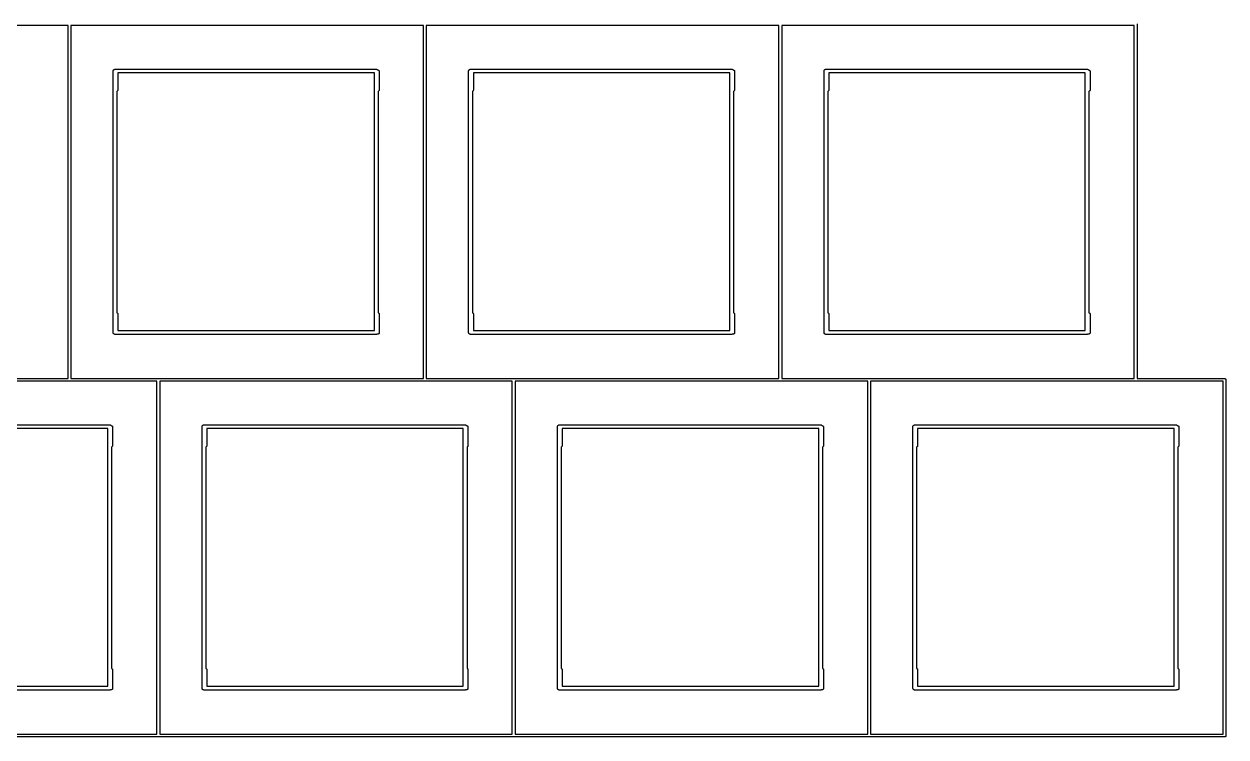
# Model space of a CAD drawing. Extents: x 111 to 240, y -138 to -61.
# Drawn here: x 175.4 to 239.8, y -137.7 to -99.5 of the extents above; entities that cross this region are included whole.
import ezdxf

# ---------------------------------------------------------------- set-up
doc = ezdxf.new("R2010")
doc.units = 0
doc.header["$MEASUREMENT"] = 0
doc.layers.add('BLACK', color=7, linetype='CONTINUOUS')

msp = doc.modelspace()

# ---------------------------------------------------------------- linework, layer by layer
at = {"layer": 'BLACK', "linetype": 'CONTINUOUS'}
for p, q in [((177.725, -99.5795), (158.825, -99.5795)), ((177.725, -118.48), (177.725, -99.5795)), ((196.775, -99.5795), (177.875, -99.5795)), ((177.875, -99.5795), (177.875, -118.48)), ((196.775, -118.48), (196.775, -99.5795)), ((215.825, -99.5795), (196.925, -99.5795)), ((196.925, -99.5795), (196.925, -118.48)), ((215.825, -118.48), (215.825, -99.5795)), ((234.875, -99.5795), (215.975, -99.5795)), ((215.975, -99.5795), (215.975, -118.48)), ((234.875, -118.48), (234.875, -99.5795)), ((235.025, -99.4913), (235.025, -99.4979)), ((235.025, -99.4979), (235.025, -99.4979)), ((235.025, -99.4979), (235.025, -118.48)), ((180.147, -101.998), (180.15, -101.989)), ((180.147, -102.006), (180.147, -101.998)), ((180.147, -116.023), (180.147, -102.006)), ((180.15, -101.989), (180.152, -101.98)), ((180.152, -101.98), (180.156, -101.973)), ((180.156, -101.973), (180.159, -101.964)), ((180.159, -101.964), (180.165, -101.958)), ((180.165, -101.958), (180.169, -101.95)), ((180.169, -101.95), (180.176, -101.944)), ((180.176, -101.944), (180.182, -101.937)), ((180.182, -101.937), (180.19, -101.933)), ((180.19, -101.933), (180.196, -101.927)), ((180.196, -101.927), (180.205, -101.924)), ((180.205, -101.924), (180.212, -101.92)), ((180.212, -101.92), (180.221, -101.918)), ((180.221, -101.918), (180.23, -101.915)), ((180.23, -101.915), (180.238, -101.915)), ((180.238, -101.915), (180.238, -101.915)), ((180.238, -101.915), (194.255, -101.915)), ((180.4, -102.115), (180.4, -103.036)), ((194.147, -102.115), (180.4, -102.115)), ((194.147, -115.915), (194.147, -102.115)), ((194.255, -101.915), (194.264, -101.915)), ((194.255, -101.915), (194.255, -101.915)), ((194.264, -101.915), (194.272, -101.918)), ((194.272, -101.918), (194.281, -101.92)), ((194.281, -101.92), (194.289, -101.924)), ((194.289, -101.924), (194.297, -101.927)), ((194.297, -101.927), (194.304, -101.933)), ((194.304, -101.933), (194.312, -101.937)), ((194.312, -101.937), (194.317, -101.944)), ((194.317, -101.944), (194.324, -101.95)), ((194.324, -101.95), (194.327, -101.954)), ((194.327, -101.954), (194.332, -101.954)), ((194.332, -101.954), (194.332, -101.955)), ((194.332, -101.955), (194.338, -101.955)), ((194.338, -101.955), (194.344, -101.957)), ((194.344, -101.957), (194.351, -101.958)), ((194.351, -101.958), (194.357, -101.961)), ((194.357, -101.961), (194.363, -101.964)), ((194.363, -101.964), (194.368, -101.968)), ((194.368, -101.968), (194.374, -101.971)), ((194.374, -101.971), (194.378, -101.976)), ((194.378, -101.976), (194.383, -101.981)), ((194.383, -101.981), (194.387, -101.986)), ((194.387, -101.986), (194.391, -101.991)), ((194.391, -101.991), (194.393, -101.998)), ((194.393, -101.998), (194.397, -102.003)), ((194.397, -102.003), (194.398, -102.01)), ((194.398, -102.01), (194.4, -102.016)), ((194.4, -102.016), (194.4, -102.023)), ((194.4, -102.023), (194.4, -102.023)), ((194.4, -102.023), (194.4, -103.036)), ((199.197, -101.998), (199.2, -101.989)), ((199.197, -102.006), (199.197, -101.998)), ((199.197, -116.023), (199.197, -102.006)), ((199.2, -101.989), (199.202, -101.98)), ((199.202, -101.98), (199.206, -101.973)), ((199.206, -101.973), (199.209, -101.964)), ((199.209, -101.964), (199.215, -101.958)), ((199.215, -101.958), (199.219, -101.95)), ((199.219, -101.95), (199.226, -101.944)), ((199.226, -101.944), (199.232, -101.937)), ((199.232, -101.937), (199.24, -101.933)), ((199.24, -101.933), (199.246, -101.927)), ((199.246, -101.927), (199.255, -101.924)), ((199.255, -101.924), (199.262, -101.92)), ((199.262, -101.92), (199.271, -101.918)), ((199.271, -101.918), (199.28, -101.915)), ((199.28, -101.915), (199.288, -101.915)), ((199.288, -101.915), (199.288, -101.915)), ((199.288, -101.915), (213.305, -101.915)), ((199.45, -102.115), (199.45, -103.036)), ((213.196, -102.115), (199.45, -102.115)), ((213.197, -115.915), (213.196, -102.115)), ((213.305, -101.915), (213.314, -101.915)), ((213.305, -101.915), (213.305, -101.915)), ((213.314, -101.915), (213.322, -101.918)), ((213.322, -101.918), (213.331, -101.92)), ((213.331, -101.92), (213.339, -101.924)), ((213.339, -101.924), (213.347, -101.927)), ((213.347, -101.927), (213.354, -101.933)), ((213.354, -101.933), (213.362, -101.937)), ((213.362, -101.937), (213.367, -101.944)), ((213.367, -101.944), (213.374, -101.95)), ((213.374, -101.95), (213.377, -101.954)), ((213.377, -101.954), (213.382, -101.954)), ((213.382, -101.954), (213.382, -101.955)), ((213.382, -101.955), (213.388, -101.955)), ((213.388, -101.955), (213.394, -101.957)), ((213.394, -101.957), (213.401, -101.958)), ((213.401, -101.958), (213.407, -101.961)), ((213.407, -101.961), (213.413, -101.964)), ((213.413, -101.964), (213.418, -101.968)), ((213.418, -101.968), (213.424, -101.971)), ((213.424, -101.971), (213.428, -101.976)), ((213.428, -101.976), (213.433, -101.981)), ((213.433, -101.981), (213.437, -101.986)), ((213.437, -101.986), (213.441, -101.991)), ((213.441, -101.991), (213.443, -101.998)), ((213.443, -101.998), (213.447, -102.003)), ((213.447, -102.003), (213.448, -102.01)), ((213.448, -102.01), (213.45, -102.016)), ((213.45, -102.016), (213.45, -102.023)), ((213.45, -102.023), (213.45, -102.023)), ((213.45, -102.023), (213.45, -103.036)), ((218.248, -101.998), (218.251, -101.989)), ((218.248, -102.006), (218.248, -101.998)), ((218.248, -116.023), (218.248, -102.006)), ((218.251, -101.989), (218.252, -101.98)), ((218.252, -101.98), (218.257, -101.973)), ((218.257, -101.973), (218.26, -101.964)), ((218.26, -101.964), (218.265, -101.958)), ((218.265, -101.958), (218.27, -101.95)), ((218.27, -101.95), (218.277, -101.944)), ((218.277, -101.944), (218.282, -101.937)), ((218.282, -101.937), (218.29, -101.933)), ((218.29, -101.933), (218.297, -101.927)), ((218.297, -101.927), (218.305, -101.924)), ((218.305, -101.924), (218.313, -101.92)), ((218.313, -101.92), (218.322, -101.918)), ((218.322, -101.918), (218.33, -101.915)), ((218.33, -101.915), (218.339, -101.915)), ((218.339, -101.915), (218.339, -101.915)), ((218.339, -101.915), (232.355, -101.915)), ((218.5, -102.115), (218.5, -103.036)), ((232.246, -102.115), (218.5, -102.115)), ((232.247, -115.915), (232.246, -102.115)), ((232.355, -101.915), (232.364, -101.915)), ((232.355, -101.915), (232.355, -101.915)), ((232.364, -101.915), (232.372, -101.918)), ((232.372, -101.918), (232.381, -101.92)), ((232.381, -101.92), (232.389, -101.924)), ((232.389, -101.924), (232.397, -101.927)), ((232.397, -101.927), (232.404, -101.933)), ((232.404, -101.933), (232.412, -101.937)), ((232.412, -101.937), (232.417, -101.944)), ((232.417, -101.944), (232.424, -101.95)), ((232.424, -101.95), (232.427, -101.954)), ((232.427, -101.954), (232.432, -101.954)), ((232.432, -101.954), (232.432, -101.955)), ((232.432, -101.955), (232.438, -101.955)), ((232.438, -101.955), (232.444, -101.957)), ((232.444, -101.957), (232.451, -101.958)), ((232.451, -101.958), (232.457, -101.961)), ((232.457, -101.961), (232.463, -101.964)), ((232.463, -101.964), (232.468, -101.968)), ((232.468, -101.968), (232.474, -101.971)), ((232.474, -101.971), (232.478, -101.976)), ((232.478, -101.976), (232.483, -101.981)), ((232.483, -101.981), (232.487, -101.986)), ((232.487, -101.986), (232.491, -101.991)), ((232.491, -101.991), (232.493, -101.998)), ((232.493, -101.998), (232.497, -102.003)), ((232.497, -102.003), (232.498, -102.01)), ((232.498, -102.01), (232.5, -102.016)), ((232.5, -102.016), (232.5, -102.023)), ((232.5, -102.023), (232.5, -102.023)), ((232.5, -102.023), (232.5, -103.036)), ((180.397, -103.056), (180.383, -103.078)), ((180.4, -103.036), (180.397, -103.056)), ((194.397, -103.056), (194.383, -103.078)), ((194.4, -103.036), (194.397, -103.056)), ((199.447, -103.056), (199.433, -103.078)), ((199.45, -103.036), (199.447, -103.056)), ((213.447, -103.056), (213.433, -103.078)), ((213.45, -103.036), (213.447, -103.056)), ((218.497, -103.056), (218.483, -103.078)), ((218.5, -103.036), (218.497, -103.056)), ((232.497, -103.056), (232.483, -103.078)), ((232.5, -103.036), (232.497, -103.056)), ((180.363, -103.095), (180.347, -103.101)), ((180.347, -103.101), (180.347, -114.958)), ((180.383, -103.078), (180.363, -103.095)), ((194.363, -103.095), (194.346, -103.101)), ((194.346, -103.101), (194.346, -114.958)), ((194.383, -103.078), (194.363, -103.095)), ((199.413, -103.095), (199.397, -103.101)), ((199.397, -103.101), (199.397, -114.958)), ((199.433, -103.078), (199.413, -103.095)), ((213.413, -103.095), (213.397, -103.101)), ((213.397, -103.101), (213.397, -114.958)), ((213.433, -103.078), (213.413, -103.095)), ((218.463, -103.095), (218.447, -103.101)), ((218.447, -103.101), (218.447, -114.958)), ((218.483, -103.078), (218.463, -103.095)), ((232.463, -103.095), (232.446, -103.101)), ((232.446, -103.101), (232.446, -114.958)), ((232.483, -103.078), (232.463, -103.095)), ((180.347, -114.958), (180.363, -114.964)), ((180.363, -114.964), (180.383, -114.981)), ((180.383, -114.981), (180.397, -115.003)), ((180.397, -115.003), (180.4, -115.023)), ((180.4, -115.023), (180.4, -115.915)), ((194.346, -114.958), (194.363, -114.964)), ((194.363, -114.964), (194.383, -114.981)), ((194.383, -114.981), (194.397, -115.003)), ((194.397, -115.003), (194.4, -115.023)), ((194.4, -115.023), (194.4, -116.036)), ((199.397, -114.958), (199.413, -114.964)), ((199.413, -114.964), (199.433, -114.981)), ((199.433, -114.981), (199.447, -115.003)), ((199.447, -115.003), (199.45, -115.023)), ((199.45, -115.023), (199.45, -115.915)), ((213.397, -114.958), (213.413, -114.964)), ((213.413, -114.964), (213.433, -114.981)), ((213.433, -114.981), (213.447, -115.003)), ((213.447, -115.003), (213.45, -115.023)), ((213.45, -115.023), (213.45, -116.036)), ((218.447, -114.958), (218.463, -114.964)), ((218.463, -114.964), (218.483, -114.981)), ((218.483, -114.981), (218.497, -115.003)), ((218.497, -115.003), (218.5, -115.023)), ((218.5, -115.023), (218.5, -115.915)), ((232.446, -114.958), (232.463, -114.964)), ((232.463, -114.964), (232.483, -114.981)), ((232.483, -114.981), (232.497, -115.003)), ((232.497, -115.003), (232.5, -115.023)), ((232.5, -115.023), (232.5, -116.036)), ((180.4, -115.915), (194.147, -115.915)), ((199.45, -115.915), (213.197, -115.915)), ((218.5, -115.915), (232.247, -115.915)), ((180.147, -116.032), (180.147, -116.023)), ((180.147, -116.023), (180.147, -116.023)), ((180.15, -116.041), (180.147, -116.032)), ((180.152, -116.049), (180.15, -116.041)), ((180.156, -116.057), (180.152, -116.049)), ((180.159, -116.065), (180.156, -116.057)), ((180.165, -116.072), (180.159, -116.065)), ((180.169, -116.08), (180.165, -116.072)), ((180.176, -116.086), (180.169, -116.08)), ((180.182, -116.092), (180.176, -116.086)), ((180.19, -116.097), (180.182, -116.092)), ((180.196, -116.103), (180.19, -116.097)), ((180.205, -116.106), (180.196, -116.103)), ((180.212, -116.11), (180.205, -116.106)), ((180.221, -116.112), (180.212, -116.11)), ((180.23, -116.115), (180.221, -116.112)), ((180.238, -116.115), (180.23, -116.115)), ((194.255, -116.115), (180.238, -116.115)), ((180.238, -116.115), (180.238, -116.115)), ((194.264, -116.115), (194.255, -116.115)), ((194.255, -116.115), (194.255, -116.115)), ((194.272, -116.112), (194.264, -116.115)), ((194.281, -116.11), (194.272, -116.112)), ((194.289, -116.106), (194.281, -116.11)), ((194.292, -116.105), (194.289, -116.106)), ((194.332, -116.105), (194.292, -116.105)), ((194.338, -116.104), (194.332, -116.104)), ((194.332, -116.104), (194.332, -116.105)), ((194.344, -116.102), (194.338, -116.104)), ((194.351, -116.101), (194.344, -116.102)), ((194.357, -116.098), (194.351, -116.101)), ((194.363, -116.095), (194.357, -116.098)), ((194.368, -116.091), (194.363, -116.095)), ((194.374, -116.088), (194.368, -116.091)), ((194.378, -116.083), (194.374, -116.088)), ((194.383, -116.078), (194.378, -116.083)), ((194.387, -116.073), (194.383, -116.078)), ((194.391, -116.068), (194.387, -116.073)), ((194.393, -116.061), (194.391, -116.068)), ((194.397, -116.056), (194.393, -116.061)), ((194.398, -116.049), (194.397, -116.056)), ((194.4, -116.043), (194.398, -116.049)), ((194.4, -116.036), (194.4, -116.036)), ((194.4, -116.036), (194.4, -116.043)), ((199.197, -116.032), (199.197, -116.023)), ((199.197, -116.023), (199.197, -116.023)), ((199.2, -116.041), (199.197, -116.032)), ((199.202, -116.049), (199.2, -116.041)), ((199.206, -116.057), (199.202, -116.049)), ((199.209, -116.065), (199.206, -116.057)), ((199.215, -116.072), (199.209, -116.065)), ((199.219, -116.08), (199.215, -116.072)), ((199.226, -116.086), (199.219, -116.08)), ((199.232, -116.092), (199.226, -116.086)), ((199.24, -116.097), (199.232, -116.092)), ((199.246, -116.103), (199.24, -116.097)), ((199.255, -116.106), (199.246, -116.103)), ((199.262, -116.11), (199.255, -116.106)), ((199.271, -116.112), (199.262, -116.11)), ((199.28, -116.115), (199.271, -116.112)), ((199.288, -116.115), (199.28, -116.115)), ((213.305, -116.115), (199.288, -116.115)), ((199.288, -116.115), (199.288, -116.115)), ((213.314, -116.115), (213.305, -116.115)), ((213.305, -116.115), (213.305, -116.115)), ((213.322, -116.112), (213.314, -116.115)), ((213.331, -116.11), (213.322, -116.112)), ((213.339, -116.106), (213.331, -116.11)), ((213.342, -116.105), (213.339, -116.106)), ((213.382, -116.105), (213.342, -116.105)), ((213.388, -116.104), (213.382, -116.104)), ((213.382, -116.104), (213.382, -116.105)), ((213.394, -116.102), (213.388, -116.104)), ((213.401, -116.101), (213.394, -116.102)), ((213.407, -116.098), (213.401, -116.101)), ((213.413, -116.095), (213.407, -116.098)), ((213.418, -116.091), (213.413, -116.095)), ((213.424, -116.088), (213.418, -116.091)), ((213.428, -116.083), (213.424, -116.088)), ((213.433, -116.078), (213.428, -116.083)), ((213.437, -116.073), (213.433, -116.078)), ((213.441, -116.068), (213.437, -116.073)), ((213.443, -116.061), (213.441, -116.068)), ((213.447, -116.056), (213.443, -116.061)), ((213.448, -116.049), (213.447, -116.056)), ((213.45, -116.043), (213.448, -116.049)), ((213.45, -116.036), (213.45, -116.036)), ((213.45, -116.036), (213.45, -116.043)), ((218.248, -116.032), (218.248, -116.023)), ((218.248, -116.023), (218.248, -116.023)), ((218.251, -116.041), (218.248, -116.032)), ((218.252, -116.049), (218.251, -116.041)), ((218.257, -116.057), (218.252, -116.049)), ((218.26, -116.065), (218.257, -116.057)), ((218.265, -116.072), (218.26, -116.065)), ((218.27, -116.08), (218.265, -116.072)), ((218.277, -116.086), (218.27, -116.08)), ((218.282, -116.092), (218.277, -116.086)), ((218.29, -116.097), (218.282, -116.092)), ((218.297, -116.103), (218.29, -116.097)), ((218.305, -116.106), (218.297, -116.103)), ((218.313, -116.11), (218.305, -116.106)), ((218.322, -116.112), (218.313, -116.11)), ((218.33, -116.115), (218.322, -116.112)), ((218.339, -116.115), (218.33, -116.115)), ((232.355, -116.115), (218.339, -116.115)), ((218.339, -116.115), (218.339, -116.115)), ((232.364, -116.115), (232.355, -116.115)), ((232.355, -116.115), (232.355, -116.115)), ((232.372, -116.112), (232.364, -116.115)), ((232.381, -116.11), (232.372, -116.112)), ((232.389, -116.106), (232.381, -116.11)), ((232.392, -116.105), (232.389, -116.106)), ((232.432, -116.105), (232.392, -116.105)), ((232.438, -116.104), (232.432, -116.104)), ((232.432, -116.104), (232.432, -116.105)), ((232.444, -116.102), (232.438, -116.104)), ((232.451, -116.101), (232.444, -116.102)), ((232.457, -116.098), (232.451, -116.101)), ((232.463, -116.095), (232.457, -116.098)), ((232.468, -116.091), (232.463, -116.095)), ((232.474, -116.088), (232.468, -116.091)), ((232.478, -116.083), (232.474, -116.088)), ((232.483, -116.078), (232.478, -116.083)), ((232.487, -116.073), (232.483, -116.078)), ((232.491, -116.068), (232.487, -116.073)), ((232.493, -116.061), (232.491, -116.068)), ((232.497, -116.056), (232.493, -116.061)), ((232.498, -116.049), (232.497, -116.056)), ((232.5, -116.043), (232.498, -116.049)), ((232.5, -116.036), (232.5, -116.036)), ((232.5, -116.036), (232.5, -116.043)), ((158.825, -118.48), (177.725, -118.48)), ((177.875, -118.48), (196.775, -118.48)), ((196.925, -118.48), (215.825, -118.48)), ((215.975, -118.48), (234.875, -118.48)), ((235.025, -118.48), (239.719, -118.48)), ((239.719, -118.48), (239.719, -118.48)), ((239.719, -118.48), (239.726, -118.48)), ((239.726, -118.48), (239.732, -118.482)), ((239.732, -118.482), (239.739, -118.483)), ((239.739, -118.483), (239.744, -118.486)), ((239.744, -118.486), (239.751, -118.489)), ((239.751, -118.489), (239.756, -118.493)), ((239.756, -118.493), (239.761, -118.496)), ((239.761, -118.496), (239.766, -118.501)), ((239.766, -118.501), (239.771, -118.506)), ((239.771, -118.506), (239.774, -118.511)), ((239.774, -118.511), (239.778, -118.516)), ((239.778, -118.516), (239.781, -118.523)), ((239.781, -118.523), (239.784, -118.528)), ((239.784, -118.528), (239.785, -118.535)), ((182.487, -118.629), (163.588, -118.629)), ((182.487, -137.529), (182.487, -118.629)), ((201.537, -118.629), (182.637, -118.629)), ((182.637, -118.629), (182.637, -137.529)), ((201.537, -137.529), (201.537, -118.629)), ((201.688, -118.629), (201.688, -137.529)), ((220.587, -118.629), (201.688, -118.629)), ((220.587, -137.529), (220.587, -118.629)), ((220.737, -118.629), (220.737, -137.529)), ((239.637, -118.629), (220.737, -118.629)), ((239.638, -137.529), (239.637, -118.629)), ((239.785, -118.535), (239.787, -118.541)), ((239.787, -118.541), (239.787, -118.548)), ((239.787, -118.548), (239.787, -118.548)), ((239.787, -118.548), (239.787, -137.611)), ((165.951, -120.965), (179.968, -120.965)), ((179.968, -120.965), (179.977, -120.965)), ((179.968, -120.965), (179.968, -120.965)), ((179.977, -120.965), (179.985, -120.968)), ((179.985, -120.968), (179.994, -120.97)), ((179.994, -120.97), (180.001, -120.974)), ((180.001, -120.974), (180.01, -120.977)), ((180.01, -120.977), (180.017, -120.983)), ((180.017, -120.983), (180.024, -120.987)), ((180.024, -120.987), (180.03, -120.994)), ((180.03, -120.994), (180.037, -121)), ((180.037, -121), (180.039, -121.004)), ((180.039, -121.004), (180.044, -121.004)), ((180.044, -121.004), (180.044, -121.005)), ((180.044, -121.005), (180.051, -121.005)), ((180.051, -121.005), (180.057, -121.007)), ((180.057, -121.007), (180.064, -121.008)), ((180.064, -121.008), (180.069, -121.011)), ((180.069, -121.011), (180.076, -121.014)), ((180.076, -121.014), (180.081, -121.018)), ((180.081, -121.018), (180.086, -121.021)), ((180.086, -121.021), (180.091, -121.026)), ((180.091, -121.026), (180.096, -121.031)), ((180.096, -121.031), (180.099, -121.036)), ((180.099, -121.036), (180.103, -121.041)), ((180.103, -121.041), (180.106, -121.048)), ((180.106, -121.048), (180.109, -121.053)), ((180.109, -121.053), (180.11, -121.06)), ((180.11, -121.06), (180.112, -121.066)), ((180.112, -121.066), (180.112, -121.073)), ((180.112, -121.073), (180.112, -121.073)), ((180.112, -121.073), (180.112, -122.086)), ((184.91, -121.047), (184.913, -121.039)), ((184.91, -121.056), (184.91, -121.047)), ((184.91, -135.073), (184.91, -121.056)), ((184.913, -121.039), (184.914, -121.03)), ((184.914, -121.03), (184.919, -121.023)), ((184.919, -121.023), (184.922, -121.014)), ((184.922, -121.014), (184.927, -121.008)), ((184.927, -121.008), (184.932, -121)), ((184.932, -121), (184.939, -120.994)), ((184.939, -120.994), (184.944, -120.987)), ((184.944, -120.987), (184.952, -120.983)), ((184.952, -120.983), (184.959, -120.977)), ((184.959, -120.977), (184.967, -120.974)), ((184.967, -120.974), (184.975, -120.97)), ((184.975, -120.97), (184.984, -120.968)), ((184.984, -120.968), (184.992, -120.965)), ((184.992, -120.965), (185.001, -120.965)), ((185.001, -120.965), (185.001, -120.965)), ((185.001, -120.965), (199.018, -120.965)), ((199.018, -120.965), (199.027, -120.965)), ((199.018, -120.965), (199.018, -120.965)), ((199.027, -120.965), (199.035, -120.968)), ((199.035, -120.968), (199.044, -120.97)), ((199.044, -120.97), (199.051, -120.974)), ((199.051, -120.974), (199.06, -120.977)), ((199.06, -120.977), (199.067, -120.983)), ((199.067, -120.983), (199.074, -120.987)), ((199.074, -120.987), (199.08, -120.994)), ((199.08, -120.994), (199.087, -121)), ((199.087, -121), (199.089, -121.004)), ((199.089, -121.004), (199.094, -121.004)), ((199.094, -121.004), (199.094, -121.005)), ((199.094, -121.005), (199.101, -121.005)), ((199.101, -121.005), (199.107, -121.007)), ((199.107, -121.007), (199.114, -121.008)), ((199.114, -121.008), (199.119, -121.011)), ((199.119, -121.011), (199.126, -121.014)), ((199.126, -121.014), (199.131, -121.018)), ((199.131, -121.018), (199.136, -121.021)), ((199.136, -121.021), (199.141, -121.026)), ((199.141, -121.026), (199.146, -121.031)), ((199.146, -121.031), (199.149, -121.036)), ((199.149, -121.036), (199.153, -121.041)), ((199.153, -121.041), (199.156, -121.048)), ((199.156, -121.048), (199.159, -121.053)), ((199.159, -121.053), (199.16, -121.06)), ((199.16, -121.06), (199.162, -121.066)), ((199.162, -121.066), (199.162, -121.073)), ((199.162, -121.073), (199.162, -121.073)), ((199.162, -121.073), (199.162, -122.086)), ((203.96, -121.047), (203.963, -121.039)), ((203.96, -121.056), (203.96, -121.047)), ((203.96, -135.073), (203.96, -121.056)), ((203.963, -121.039), (203.964, -121.03)), ((203.964, -121.03), (203.969, -121.023)), ((203.969, -121.023), (203.972, -121.014)), ((203.972, -121.014), (203.977, -121.008)), ((203.977, -121.008), (203.982, -121)), ((203.982, -121), (203.989, -120.994)), ((203.989, -120.994), (203.994, -120.987)), ((203.994, -120.987), (204.002, -120.983)), ((204.002, -120.983), (204.009, -120.977)), ((204.009, -120.977), (204.017, -120.974)), ((204.017, -120.974), (204.025, -120.97)), ((204.025, -120.97), (204.034, -120.968)), ((204.034, -120.968), (204.042, -120.965)), ((204.042, -120.965), (204.051, -120.965)), ((204.051, -120.965), (204.051, -120.965)), ((204.051, -120.965), (218.068, -120.965)), ((218.068, -120.965), (218.077, -120.965)), ((218.068, -120.965), (218.068, -120.965)), ((218.077, -120.965), (218.085, -120.968)), ((218.085, -120.968), (218.094, -120.97)), ((218.094, -120.97), (218.102, -120.974)), ((218.102, -120.974), (218.11, -120.977)), ((218.11, -120.977), (218.117, -120.983)), ((218.117, -120.983), (218.125, -120.987)), ((218.125, -120.987), (218.13, -120.994)), ((218.13, -120.994), (218.137, -121)), ((218.137, -121), (218.14, -121.004)), ((218.14, -121.004), (218.144, -121.004)), ((218.144, -121.004), (218.144, -121.005)), ((218.144, -121.005), (218.151, -121.005)), ((218.151, -121.005), (218.157, -121.007)), ((218.157, -121.007), (218.164, -121.008)), ((218.164, -121.008), (218.169, -121.011)), ((218.169, -121.011), (218.176, -121.014)), ((218.176, -121.014), (218.181, -121.018)), ((218.181, -121.018), (218.186, -121.021)), ((218.186, -121.021), (218.191, -121.026)), ((218.191, -121.026), (218.196, -121.031)), ((218.196, -121.031), (218.199, -121.036)), ((218.199, -121.036), (218.203, -121.041)), ((218.203, -121.041), (218.206, -121.048)), ((218.206, -121.048), (218.209, -121.053)), ((218.209, -121.053), (218.21, -121.06)), ((218.21, -121.06), (218.212, -121.066)), ((218.212, -121.066), (218.212, -121.073)), ((218.212, -121.073), (218.212, -121.073)), ((218.212, -121.073), (218.212, -122.086)), ((223.01, -121.047), (223.013, -121.039)), ((223.01, -121.056), (223.01, -121.047)), ((223.01, -135.073), (223.01, -121.056)), ((223.013, -121.039), (223.014, -121.03)), ((223.014, -121.03), (223.019, -121.023)), ((223.019, -121.023), (223.022, -121.014)), ((223.022, -121.014), (223.027, -121.008)), ((223.027, -121.008), (223.032, -121)), ((223.032, -121), (223.039, -120.994)), ((223.039, -120.994), (223.044, -120.987)), ((223.044, -120.987), (223.052, -120.983)), ((223.052, -120.983), (223.059, -120.977)), ((223.059, -120.977), (223.067, -120.974)), ((223.067, -120.974), (223.075, -120.97)), ((223.075, -120.97), (223.084, -120.968)), ((223.084, -120.968), (223.092, -120.965)), ((223.092, -120.965), (223.101, -120.965)), ((223.101, -120.965), (223.101, -120.965)), ((223.101, -120.965), (237.118, -120.965)), ((237.118, -120.965), (237.127, -120.965)), ((237.118, -120.965), (237.118, -120.965)), ((237.127, -120.965), (237.135, -120.968)), ((237.135, -120.968), (237.144, -120.97)), ((237.144, -120.97), (237.152, -120.974)), ((237.152, -120.974), (237.16, -120.977)), ((237.16, -120.977), (237.167, -120.983)), ((237.167, -120.983), (237.175, -120.987)), ((237.175, -120.987), (237.18, -120.994)), ((237.18, -120.994), (237.187, -121)), ((237.187, -121), (237.19, -121.004)), ((237.19, -121.004), (237.194, -121.004)), ((237.194, -121.004), (237.194, -121.005)), ((237.194, -121.005), (237.201, -121.005)), ((237.201, -121.005), (237.207, -121.007)), ((237.207, -121.007), (237.214, -121.008)), ((237.214, -121.008), (237.219, -121.011)), ((237.219, -121.011), (237.226, -121.014)), ((237.226, -121.014), (237.231, -121.018)), ((237.231, -121.018), (237.236, -121.021)), ((237.236, -121.021), (237.241, -121.026)), ((237.241, -121.026), (237.246, -121.031)), ((237.246, -121.031), (237.249, -121.036)), ((237.249, -121.036), (237.253, -121.041)), ((237.253, -121.041), (237.256, -121.048)), ((237.256, -121.048), (237.259, -121.053)), ((237.259, -121.053), (237.26, -121.06)), ((237.26, -121.06), (237.262, -121.066)), ((237.262, -121.066), (237.262, -121.073)), ((237.262, -121.073), (237.262, -121.073)), ((237.262, -121.073), (237.262, -122.086)), ((179.859, -121.165), (166.112, -121.165)), ((179.859, -134.965), (179.859, -121.165)), ((185.162, -121.165), (185.162, -122.086)), ((198.909, -121.165), (185.162, -121.165)), ((198.909, -134.965), (198.909, -121.165)), ((204.212, -121.165), (204.212, -122.086)), ((217.959, -121.165), (204.212, -121.165)), ((217.96, -134.965), (217.959, -121.165)), ((223.262, -121.165), (223.262, -122.086)), ((237.01, -121.165), (223.262, -121.165)), ((237.01, -134.965), (237.01, -121.165)), ((180.076, -122.145), (180.059, -122.151)), ((180.059, -122.151), (180.059, -134.008)), ((180.096, -122.128), (180.076, -122.145)), ((180.109, -122.106), (180.096, -122.128)), ((180.112, -122.086), (180.109, -122.106)), ((185.126, -122.145), (185.11, -122.151)), ((185.11, -122.151), (185.11, -134.008)), ((185.146, -122.128), (185.126, -122.145)), ((185.159, -122.106), (185.146, -122.128)), ((185.162, -122.086), (185.159, -122.106)), ((199.126, -122.145), (199.109, -122.151)), ((199.109, -122.151), (199.109, -134.008)), ((199.146, -122.128), (199.126, -122.145)), ((199.159, -122.106), (199.146, -122.128)), ((199.162, -122.086), (199.159, -122.106)), ((204.176, -122.145), (204.16, -122.151)), ((204.16, -122.151), (204.16, -134.008)), ((204.196, -122.128), (204.176, -122.145)), ((204.209, -122.106), (204.196, -122.128)), ((204.212, -122.086), (204.209, -122.106)), ((218.176, -122.145), (218.159, -122.151)), ((218.159, -122.151), (218.159, -134.008)), ((218.196, -122.128), (218.176, -122.145)), ((218.209, -122.106), (218.196, -122.128)), ((218.212, -122.086), (218.209, -122.106)), ((223.226, -122.145), (223.209, -122.151)), ((223.209, -122.151), (223.209, -134.008)), ((223.246, -122.128), (223.226, -122.145)), ((223.259, -122.106), (223.246, -122.128)), ((223.262, -122.086), (223.259, -122.106)), ((237.226, -122.145), (237.209, -122.151)), ((237.209, -122.151), (237.209, -134.008)), ((237.246, -122.128), (237.226, -122.145)), ((237.259, -122.106), (237.246, -122.128)), ((237.262, -122.086), (237.259, -122.106)), ((180.059, -134.008), (180.076, -134.014)), ((180.076, -134.014), (180.096, -134.031)), ((180.096, -134.031), (180.109, -134.053)), ((180.109, -134.053), (180.112, -134.073)), ((180.112, -134.073), (180.112, -135.086)), ((185.11, -134.008), (185.126, -134.014)), ((185.126, -134.014), (185.146, -134.031)), ((185.146, -134.031), (185.159, -134.053)), ((185.159, -134.053), (185.162, -134.073)), ((185.162, -134.073), (185.162, -134.965)), ((199.109, -134.008), (199.126, -134.014)), ((199.126, -134.014), (199.146, -134.031)), ((199.146, -134.031), (199.159, -134.053)), ((199.159, -134.053), (199.162, -134.073)), ((199.162, -134.073), (199.162, -135.086)), ((204.16, -134.008), (204.176, -134.014)), ((204.176, -134.014), (204.196, -134.031)), ((204.196, -134.031), (204.209, -134.053)), ((204.209, -134.053), (204.212, -134.073)), ((204.212, -134.073), (204.212, -134.965)), ((218.159, -134.008), (218.176, -134.014)), ((218.176, -134.014), (218.196, -134.031)), ((218.196, -134.031), (218.209, -134.053)), ((218.209, -134.053), (218.212, -134.073)), ((218.212, -134.073), (218.212, -135.086)), ((223.209, -134.008), (223.226, -134.014)), ((223.226, -134.014), (223.246, -134.031)), ((223.246, -134.031), (223.259, -134.053)), ((223.259, -134.053), (223.262, -134.073)), ((223.262, -134.073), (223.262, -134.965)), ((237.209, -134.008), (237.226, -134.014)), ((237.226, -134.014), (237.246, -134.031)), ((237.246, -134.031), (237.259, -134.053)), ((237.259, -134.053), (237.262, -134.073)), ((237.262, -134.073), (237.262, -135.086)), ((179.968, -135.165), (165.951, -135.165)), ((166.112, -134.965), (179.859, -134.965)), ((179.977, -135.165), (179.968, -135.165)), ((179.968, -135.165), (179.968, -135.165)), ((179.985, -135.162), (179.977, -135.165)), ((179.994, -135.16), (179.985, -135.162)), ((180.001, -135.156), (179.994, -135.16)), ((180.004, -135.154), (180.001, -135.156)), ((180.044, -135.154), (180.004, -135.154)), ((180.051, -135.154), (180.044, -135.154)), ((180.044, -135.154), (180.044, -135.154)), ((180.057, -135.152), (180.051, -135.154)), ((180.064, -135.151), (180.057, -135.152)), ((180.069, -135.148), (180.064, -135.151)), ((180.076, -135.145), (180.069, -135.148)), ((180.081, -135.141), (180.076, -135.145)), ((180.086, -135.138), (180.081, -135.141)), ((180.091, -135.133), (180.086, -135.138)), ((180.096, -135.128), (180.091, -135.133)), ((180.099, -135.123), (180.096, -135.128)), ((180.103, -135.118), (180.099, -135.123)), ((180.106, -135.111), (180.103, -135.118)), ((180.109, -135.106), (180.106, -135.111)), ((180.11, -135.099), (180.109, -135.106)), ((180.112, -135.093), (180.11, -135.099)), ((180.112, -135.086), (180.112, -135.086)), ((180.112, -135.086), (180.112, -135.093)), ((184.91, -135.082), (184.91, -135.073)), ((184.91, -135.073), (184.91, -135.073)), ((184.913, -135.091), (184.91, -135.082)), ((184.914, -135.099), (184.913, -135.091)), ((184.919, -135.107), (184.914, -135.099)), ((184.922, -135.115), (184.919, -135.107)), ((184.927, -135.122), (184.922, -135.115)), ((184.932, -135.13), (184.927, -135.122)), ((184.939, -135.136), (184.932, -135.13)), ((184.944, -135.142), (184.939, -135.136)), ((184.952, -135.147), (184.944, -135.142)), ((184.959, -135.153), (184.952, -135.147)), ((184.967, -135.156), (184.959, -135.153)), ((184.975, -135.16), (184.967, -135.156)), ((184.984, -135.162), (184.975, -135.16)), ((184.992, -135.165), (184.984, -135.162)), ((185.001, -135.165), (184.992, -135.165)), ((199.018, -135.165), (185.001, -135.165)), ((185.001, -135.165), (185.001, -135.165)), ((185.162, -134.965), (198.909, -134.965)), ((199.027, -135.165), (199.018, -135.165)), ((199.018, -135.165), (199.018, -135.165)), ((199.035, -135.162), (199.027, -135.165)), ((199.044, -135.16), (199.035, -135.162)), ((199.051, -135.156), (199.044, -135.16)), ((199.054, -135.154), (199.051, -135.156)), ((199.094, -135.154), (199.054, -135.154)), ((199.101, -135.154), (199.094, -135.154)), ((199.094, -135.154), (199.094, -135.154)), ((199.107, -135.152), (199.101, -135.154)), ((199.114, -135.151), (199.107, -135.152)), ((199.119, -135.148), (199.114, -135.151)), ((199.126, -135.145), (199.119, -135.148)), ((199.131, -135.141), (199.126, -135.145)), ((199.136, -135.138), (199.131, -135.141)), ((199.141, -135.133), (199.136, -135.138)), ((199.146, -135.128), (199.141, -135.133)), ((199.149, -135.123), (199.146, -135.128)), ((199.153, -135.118), (199.149, -135.123)), ((199.156, -135.111), (199.153, -135.118)), ((199.159, -135.106), (199.156, -135.111)), ((199.16, -135.099), (199.159, -135.106)), ((199.162, -135.093), (199.16, -135.099)), ((199.162, -135.086), (199.162, -135.086)), ((199.162, -135.086), (199.162, -135.093)), ((203.96, -135.082), (203.96, -135.073)), ((203.96, -135.073), (203.96, -135.073)), ((203.963, -135.091), (203.96, -135.082)), ((203.964, -135.099), (203.963, -135.091)), ((203.969, -135.107), (203.964, -135.099)), ((203.972, -135.115), (203.969, -135.107)), ((203.977, -135.122), (203.972, -135.115)), ((203.982, -135.13), (203.977, -135.122)), ((203.989, -135.136), (203.982, -135.13)), ((203.994, -135.142), (203.989, -135.136)), ((204.002, -135.147), (203.994, -135.142)), ((204.009, -135.153), (204.002, -135.147)), ((204.017, -135.156), (204.009, -135.153)), ((204.025, -135.16), (204.017, -135.156)), ((204.034, -135.162), (204.025, -135.16)), ((204.042, -135.165), (204.034, -135.162)), ((204.051, -135.165), (204.042, -135.165)), ((218.068, -135.165), (204.051, -135.165)), ((204.051, -135.165), (204.051, -135.165)), ((204.212, -134.965), (217.96, -134.965)), ((218.077, -135.165), (218.068, -135.165)), ((218.068, -135.165), (218.068, -135.165)), ((218.085, -135.162), (218.077, -135.165)), ((218.094, -135.16), (218.085, -135.162)), ((218.102, -135.156), (218.094, -135.16)), ((218.105, -135.154), (218.102, -135.156)), ((218.144, -135.154), (218.105, -135.154)), ((218.151, -135.154), (218.144, -135.154)), ((218.144, -135.154), (218.144, -135.154)), ((218.157, -135.152), (218.151, -135.154)), ((218.164, -135.151), (218.157, -135.152)), ((218.169, -135.148), (218.164, -135.151)), ((218.176, -135.145), (218.169, -135.148)), ((218.181, -135.141), (218.176, -135.145)), ((218.186, -135.138), (218.181, -135.141)), ((218.191, -135.133), (218.186, -135.138)), ((218.196, -135.128), (218.191, -135.133)), ((218.199, -135.123), (218.196, -135.128)), ((218.203, -135.118), (218.199, -135.123)), ((218.206, -135.111), (218.203, -135.118)), ((218.209, -135.106), (218.206, -135.111)), ((218.21, -135.099), (218.209, -135.106)), ((218.212, -135.093), (218.21, -135.099)), ((218.212, -135.086), (218.212, -135.086)), ((218.212, -135.086), (218.212, -135.093)), ((223.01, -135.082), (223.01, -135.073)), ((223.01, -135.073), (223.01, -135.073)), ((223.013, -135.091), (223.01, -135.082)), ((223.014, -135.099), (223.013, -135.091)), ((223.019, -135.107), (223.014, -135.099)), ((223.022, -135.115), (223.019, -135.107)), ((223.027, -135.122), (223.022, -135.115)), ((223.032, -135.13), (223.027, -135.122)), ((223.039, -135.136), (223.032, -135.13)), ((223.044, -135.142), (223.039, -135.136)), ((223.052, -135.147), (223.044, -135.142)), ((223.059, -135.153), (223.052, -135.147)), ((223.067, -135.156), (223.059, -135.153)), ((223.075, -135.16), (223.067, -135.156)), ((223.084, -135.162), (223.075, -135.16)), ((223.092, -135.165), (223.084, -135.162)), ((223.101, -135.165), (223.092, -135.165)), ((237.118, -135.165), (223.101, -135.165)), ((223.101, -135.165), (223.101, -135.165)), ((223.262, -134.965), (237.01, -134.965)), ((237.127, -135.165), (237.118, -135.165)), ((237.118, -135.165), (237.118, -135.165)), ((237.135, -135.162), (237.127, -135.165)), ((237.144, -135.16), (237.135, -135.162)), ((237.152, -135.156), (237.144, -135.16)), ((237.155, -135.154), (237.152, -135.156)), ((237.194, -135.154), (237.155, -135.154)), ((237.201, -135.154), (237.194, -135.154)), ((237.194, -135.154), (237.194, -135.154)), ((237.207, -135.152), (237.201, -135.154)), ((237.214, -135.151), (237.207, -135.152)), ((237.219, -135.148), (237.214, -135.151)), ((237.226, -135.145), (237.219, -135.148)), ((237.231, -135.141), (237.226, -135.145)), ((237.236, -135.138), (237.231, -135.141)), ((237.241, -135.133), (237.236, -135.138)), ((237.246, -135.128), (237.241, -135.133)), ((237.249, -135.123), (237.246, -135.128)), ((237.253, -135.118), (237.249, -135.123)), ((237.256, -135.111), (237.253, -135.118)), ((237.259, -135.106), (237.256, -135.111)), ((237.26, -135.099), (237.259, -135.106)), ((237.262, -135.093), (237.26, -135.099)), ((237.262, -135.086), (237.262, -135.086)), ((237.262, -135.086), (237.262, -135.093)), ((239.719, -137.679), (125.406, -137.679)), ((163.588, -137.529), (182.487, -137.529)), ((182.637, -137.529), (201.537, -137.529)), ((201.688, -137.529), (220.587, -137.529)), ((220.737, -137.529), (239.638, -137.529)), ((239.726, -137.679), (239.719, -137.679)), ((239.719, -137.679), (239.719, -137.679)), ((239.732, -137.677), (239.726, -137.679)), ((239.739, -137.676), (239.732, -137.677)), ((239.744, -137.673), (239.739, -137.676)), ((239.751, -137.67), (239.744, -137.673)), ((239.756, -137.666), (239.751, -137.67)), ((239.761, -137.663), (239.756, -137.666)), ((239.766, -137.658), (239.761, -137.663)), ((239.771, -137.653), (239.766, -137.658)), ((239.774, -137.648), (239.771, -137.653)), ((239.778, -137.643), (239.774, -137.648)), ((239.781, -137.636), (239.778, -137.643)), ((239.784, -137.631), (239.781, -137.636)), ((239.785, -137.624), (239.784, -137.631)), ((239.787, -137.618), (239.785, -137.624)), ((239.787, -137.611), (239.787, -137.611)), ((239.787, -137.611), (239.787, -137.618))]:
    msp.add_line(p, q, dxfattribs=at)

doc.saveas('drawing.dxf')
